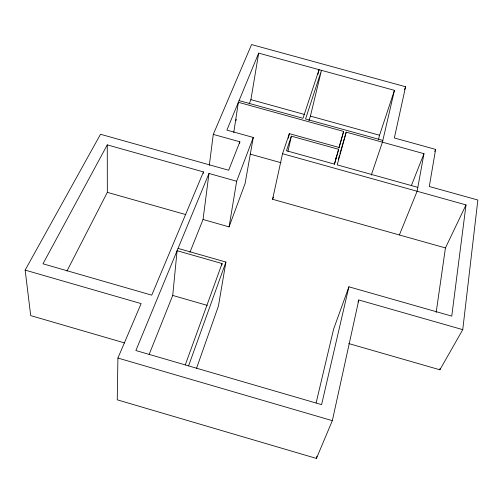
<?xml version="1.0" encoding="UTF-8"?>
<svg xmlns="http://www.w3.org/2000/svg" width="503" height="503" viewBox="0 0 503 503"><rect width="100%" height="100%" fill="white"/><g stroke="black" fill="none" stroke-linecap="round" stroke-linejoin="round"><path stroke-width="0.75" d="M213.278 134.389L239.856 141.802L228.683 170.24L100.512 134.27L25.15 270.105L141.129 303.605L117.916 358.042L117.249 399.822L316.425 458.428L332.338 420.659L358.809 299.977L462.754 329.647L477.85 200.018L429.292 186.494L435.611 149.391L394.346 137.979L405.581 86.742L251.569 44.572L213.278 134.389L209.298 165.399M149.114 354.527L172.718 295.431L177.094 250.708L222.068 263.553L221.817 265.094M203.275 173.453L203.457 171.919L107.265 144.877L42.975 263.805L151.743 295.154L203.457 171.919M233.75 132.534L238.378 102.285L343.631 131.434L339.154 147.486L289.351 133.647L282.529 153.711L466.023 204.903L451.757 316.11L348.906 286.804L333.608 329.107L316.142 402.853M203.042 219.49L208.984 173.472L236.661 181.25L229.072 226.872L203.042 219.49L189.933 252.311M348.761 343.568L439.892 369.793L440.1 368.24M436.17 312.438L445.432 247.929L466.023 204.903M235.976 120.777L236.215 119.224M239.604 143.342L239.856 141.802M249.174 103.964L250.903 99.644L258.68 53.123L394.434 90.339L382.418 142.179L371.271 175.132M178.056 248.388L225.922 262.05L218.434 306.057L196.535 368.315M258.68 53.123L226.891 130.107L253.279 137.457L245.093 183.52L229.072 226.872M339.883 153.968L346.209 132.151L423.972 153.685L417.113 191.259L399.382 234.964M445.432 247.929L272.595 199.276L282.529 153.711M288.338 138.218L289.351 133.647M287.949 151.384L291.363 136.162L338.645 149.303L334.508 164.135L286.459 150.737L291.363 136.162M316.425 458.428L316.94 456.139M348.906 286.804L321.593 404.638L135.879 350.528L208.984 173.472M378.457 139.765L379.532 135.232L394.434 90.339M317.959 74.249L319.047 69.672L302.988 118.299L239.07 100.6M308.968 120.594L310.414 116.111L321.474 70.338L305.554 119.01L382.833 140.406M346.209 132.151L337.186 164.877L417.823 187.361M335.859 158.539L336.287 157.037M338.877 148.001L343.631 131.434M334.332 164.349L338.645 149.303M338.356 159.237L339.443 155.471M272.595 199.276L273.33 197.063M404.575 89.679L405.581 86.742M188.575 365.882L225.922 262.05M185.274 364.92L222.068 263.553M236.661 181.25L253.279 137.457M357.979 302.146L358.809 299.977M411.391 185.513L423.972 153.685M434.724 151.554L435.611 149.391M66.962 271.042L107.334 192.353L107.265 144.877M439.892 369.793L462.754 329.647M250.903 99.644L304.353 114.433M310.414 116.111L379.532 135.232M250.092 154.088L280.97 162.721M107.334 192.353L185.777 214.592M172.718 295.431L207.293 305.384M124.656 342.958L30.708 315.607L25.15 270.105M117.916 358.042L332.338 420.659"/></g></svg>
